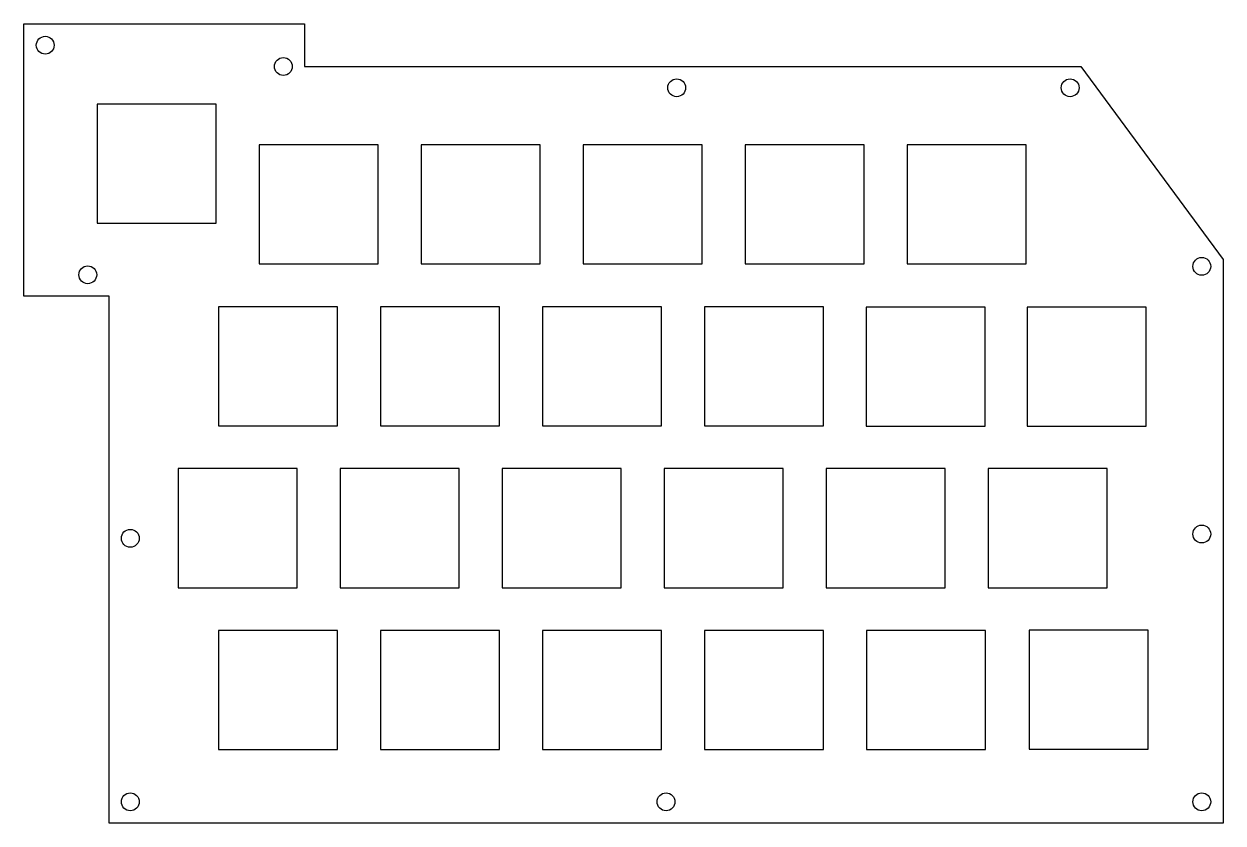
# Model space of a CAD drawing. Header units: millimetres. Extents: x -64 to 77, y -67 to 27.
import ezdxf

# ---------------------------------------------------------------- set-up
doc = ezdxf.new("R2010")
doc.units = ezdxf.units.MM
doc.layers.get('0').update_dxf_attribs({"linetype": 'CONTINUOUS'})

msp = doc.modelspace()

# ---------------------------------------------------------------- linework, layer by layer
for points in [[(60.54, 21.86), (77.26, -0.83), (77.26, -67.14), (-53.74, -67.14), (-53.74, -5.14), (-63.74, -5.14), (-63.74, 26.86), (-30.74, 26.86), (-30.74, 21.86)], [(-41.14, 17.41), (-55.14, 17.41), (-55.14, 3.41), (-41.14, 3.41)], [(-22.09, 12.65), (-36.09, 12.65), (-36.09, -1.35), (-22.09, -1.35)], [(-3.04, 12.65), (-17.04, 12.65), (-17.04, -1.35), (-3.04, -1.35)], [(16.01, 12.65), (2.01, 12.65), (2.01, -1.35), (16.01, -1.35)], [(35.06, 12.65), (21.06, 12.65), (21.06, -1.35), (35.06, -1.35)], [(54.11, 12.65), (40.11, 12.65), (40.11, -1.35), (54.11, -1.35)], [(-26.86, -6.4), (-40.86, -6.4), (-40.86, -20.4), (-26.86, -20.4)], [(-7.81, -6.4), (-21.81, -6.4), (-21.81, -20.4), (-7.81, -20.4)], [(11.24, -6.4), (-2.76, -6.4), (-2.76, -20.4), (11.24, -20.4)], [(30.29, -6.4), (16.29, -6.4), (16.29, -20.4), (30.29, -20.4)], [(49.3, -6.45), (35.3, -6.45), (35.3, -20.45), (49.3, -20.45)], [(68.23, -6.47), (54.23, -6.47), (54.23, -20.47), (68.23, -20.47)], [(-31.62, -25.45), (-45.62, -25.45), (-45.62, -39.45), (-31.62, -39.45)], [(-12.57, -25.45), (-26.57, -25.45), (-26.57, -39.45), (-12.57, -39.45)], [(6.48, -25.45), (-7.52, -25.45), (-7.52, -39.45), (6.48, -39.45)], [(25.53, -25.45), (11.53, -25.45), (11.53, -39.45), (25.53, -39.45)], [(44.58, -25.45), (30.58, -25.45), (30.58, -39.45), (44.58, -39.45)], [(63.63, -25.45), (49.63, -25.45), (49.63, -39.45), (63.63, -39.45)], [(-26.86, -44.5), (-40.86, -44.5), (-40.86, -58.5), (-26.86, -58.5)], [(-7.81, -44.5), (-21.81, -44.5), (-21.81, -58.5), (-7.81, -58.5)], [(11.24, -44.5), (-2.76, -44.5), (-2.76, -58.5), (11.24, -58.5)], [(30.29, -44.5), (16.29, -44.5), (16.29, -58.5), (30.29, -58.5)], [(49.34, -44.5), (35.34, -44.5), (35.34, -58.5), (49.34, -58.5)], [(68.47, -44.43), (54.47, -44.43), (54.47, -58.43), (68.47, -58.43)]]:
    msp.add_lwpolyline(points, close=True)
for centre in [(-61.24, 24.36), (-33.24, 21.86), (13.02, 19.36), (59.28, 19.36), (74.76, -1.65), (-56.24, -2.64), (74.76, -33.14), (-51.24, -33.64), (-51.24, -64.64), (11.76, -64.64), (74.76, -64.64)]:
    msp.add_circle(centre, 1.05)

doc.saveas('drawing.dxf')
